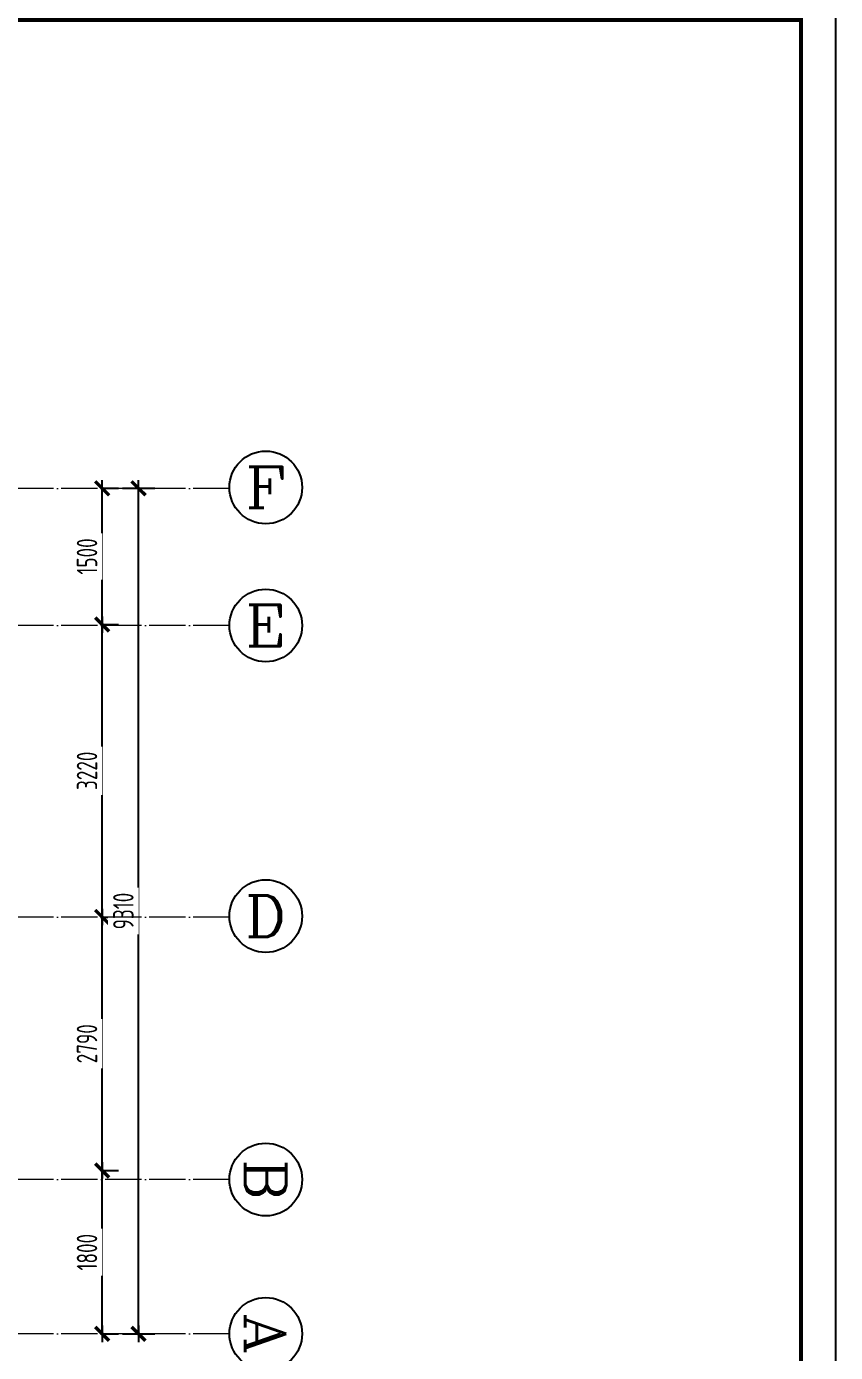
# Model space of a CAD drawing. Header units: inches. Extents: x -50945 to 250244, y -404780 to 18493.
# Drawn here: x 114207 to 123107, y -329924 to -315326 of the extents above; entities that cross this region are included whole.
import ezdxf
from ezdxf.enums import TextEntityAlignment as Align

# ---------------------------------------------------------------- set-up
doc = ezdxf.new("R2010")
doc.units = ezdxf.units.IN
doc.header["$MEASUREMENT"] = 0
doc.linetypes.add('DOTE', pattern=[2.42, 2, -0.2, 0.02, -0.2])
for name, color, linetype in [('15开关布置图-YJ', 2, 'Continuous'), ('AXIS', 1, 'Continuous'), ('AXIS_TEXT', 7, 'Continuous'), ('A图框', 7, 'Continuous'), ('D-ARCHI', 250, 'Continuous'), ('外标注', 50, 'Continuous')]:
    doc.layers.add(name, color=color, linetype=linetype)
doc.styles.add('_TCH_AXIS', font='COMPLEX', dxfattribs={"bigfont": 'GBCBIG'})
doc.styles.add('COMPLEX', font='COMPLEX')
doc.styles.add('HBA-DIMT', font='ARCHS.SHX', dxfattribs={"width": 0.8})
doc.dimstyles.new('HBA_40', dxfattribs={"dimscale": 50, "dimtxt": 2.5, "dimasz": 0.1, "dimexe": 2, "dimexo": 2.5, "dimgap": 0.6, "dimtad": 1, "dimdec": 0, "dimrnd": 5, "dimzin": 0, "dimtxsty": 'HBA-DIMT', "dimblk": 'HBA_DIMENSION_TICK', "dimblk1": 'HBA_DIMENSION_TICK', "dimblk2": 'HBA_DIMENSION_TICK', "dimcen": 0.125, "dimclrd": 44, "dimclre": 44, "dimclrt": 2, "dimadec": 0, "dimazin": 0, "dimtfac": 1, "dimtdec": 0, "dimtix": 1, "dimtmove": 1, "dimatfit": 3, "dimldrblk": 'HBA_Leader_Dot', "dimfxl": 0, "dimtvp": 1, "dimtfill": 1, "dimtolj": 1, "dimtzin": 0, "dimarcsym": 0})

# ---------------------------------------------------------------- blocks, each defined once
blk = doc.blocks.new('HBA_DIMENSION_TICK')
at = {"color": 0, "linetype": 'ByBlock'}
for p, q in [((-10, 0), (0, 0)), ((0, 0), (10, 0))]:
    blk.add_line(p, q, dxfattribs=at)
at = {"color": 50, "linetype": 'ByBlock'}
blk.add_solid([(-10, -7), (-7, -10), (7, 10), (10, 7)], dxfattribs=at)
blk = doc.blocks.new('*D799')
at = {"layer": 'Defpoints', "color": 0, "transparency": 16777216}
for p in [(114797, -327920), (115039, -327920), (114797, -329719)]:
    blk.add_point(p, dxfattribs=at)
at = {"layer": '外标注', "color": 44, "lineweight": -2, "transparency": 16777216}
for p, q in [((115022, -327920), (115219, -327920)), ((115039, -329710), (115039, -327929)), ((115022, -329719), (115219, -329719))]:
    blk.add_line(p, q, dxfattribs=at)
at = {"layer": '外标注', "color": 44, "lineweight": -2, "transparency": 16777216, "xscale": 9, "yscale": 9, "zscale": 9}
for p, rotation in [((115039, -327920), 90), ((115039, -329719), 270)]:
    blk.add_blockref('HBA_DIMENSION_TICK', p, dxfattribs=dict(at, rotation=rotation))
at = {"layer": '外标注', "color": 2, "transparency": 16777216, "insert": (114872, -328820), "char_height": 225, "attachment_point": 5, "rotation": 90, "style": 'HBA-DIMT', "bg_fill": 3, "box_fill_scale": 1.25, "bg_fill_color": 256, "bg_fill_true_color": 13158600, "bg_fill_transparency": 0}
blk.add_mtext('\\A1;1800', dxfattribs=at)
blk = doc.blocks.new('HBA_Leader_Dot')
at = {"color": 0, "linetype": 'ByBlock'}
blk.add_line((-5, 0), (-10, 0), dxfattribs=at)
at = {"color": 0, "linetype": 'ByBlock', "const_width": 5}
blk.add_lwpolyline([(-2.5, 0, 1), (2.5, 0, 1)], format="xyb", close=True, dxfattribs=at)
blk = doc.blocks.new('*D800')
at = {"layer": 'Defpoints', "color": 0, "transparency": 16777216}
for p in [(114797, -325130), (115039, -325130), (114797, -327920)]:
    blk.add_point(p, dxfattribs=at)
at = {"layer": '外标注', "color": 44, "lineweight": -2, "transparency": 16777216}
for p, q in [((115022, -325130), (115219, -325130)), ((115039, -327911), (115039, -325139)), ((115022, -327920), (115219, -327920))]:
    blk.add_line(p, q, dxfattribs=at)
at = {"layer": '外标注', "color": 44, "lineweight": -2, "transparency": 16777216, "xscale": 9, "yscale": 9, "zscale": 9}
for p, rotation in [((115039, -325130), 90), ((115039, -327920), 270)]:
    blk.add_blockref('HBA_DIMENSION_TICK', p, dxfattribs=dict(at, rotation=rotation))
at = {"layer": '外标注', "color": 2, "transparency": 16777216, "insert": (114872, -326525), "char_height": 225, "attachment_point": 5, "rotation": 90, "style": 'HBA-DIMT', "bg_fill": 3, "box_fill_scale": 1.25, "bg_fill_color": 256, "bg_fill_true_color": 13158600, "bg_fill_transparency": 0}
blk.add_mtext('\\A1;2790', dxfattribs=at)
blk = doc.blocks.new('*D801')
at = {"layer": 'Defpoints', "color": 0, "transparency": 16777216}
for p in [(114797, -321910), (115039, -321910), (114797, -325130)]:
    blk.add_point(p, dxfattribs=at)
at = {"layer": '外标注', "color": 44, "lineweight": -2, "transparency": 16777216}
for p, q in [((115022, -321910), (115219, -321910)), ((115039, -325121), (115039, -321919)), ((115022, -325130), (115219, -325130))]:
    blk.add_line(p, q, dxfattribs=at)
at = {"layer": '外标注', "color": 44, "lineweight": -2, "transparency": 16777216, "xscale": 9, "yscale": 9, "zscale": 9}
for p, rotation in [((115039, -321910), 90), ((115039, -325130), 270)]:
    blk.add_blockref('HBA_DIMENSION_TICK', p, dxfattribs=dict(at, rotation=rotation))
at = {"layer": '外标注', "color": 2, "transparency": 16777216, "insert": (114872, -323520), "char_height": 225, "attachment_point": 5, "rotation": 90, "style": 'HBA-DIMT', "bg_fill": 3, "box_fill_scale": 1.25, "bg_fill_color": 256, "bg_fill_true_color": 13158600, "bg_fill_transparency": 0}
blk.add_mtext('\\A1;3220', dxfattribs=at)
blk = doc.blocks.new('*D802')
at = {"layer": 'Defpoints', "color": 0, "transparency": 16777216}
for p in [(114797, -320410), (115039, -320410), (114797, -321910)]:
    blk.add_point(p, dxfattribs=at)
at = {"layer": '外标注', "color": 44, "lineweight": -2, "transparency": 16777216}
for p, q in [((115022, -320410), (115219, -320410)), ((115039, -321901), (115039, -320419)), ((115022, -321910), (115219, -321910))]:
    blk.add_line(p, q, dxfattribs=at)
at = {"layer": '外标注', "color": 44, "lineweight": -2, "transparency": 16777216, "xscale": 9, "yscale": 9, "zscale": 9}
for p, rotation in [((115039, -320410), 90), ((115039, -321910), 270)]:
    blk.add_blockref('HBA_DIMENSION_TICK', p, dxfattribs=dict(at, rotation=rotation))
at = {"layer": '外标注', "color": 2, "transparency": 16777216, "insert": (114872, -321160), "char_height": 225, "attachment_point": 5, "rotation": 90, "style": 'HBA-DIMT', "bg_fill": 3, "box_fill_scale": 1.25, "bg_fill_color": 256, "bg_fill_true_color": 13158600, "bg_fill_transparency": 0}
blk.add_mtext('\\A1;1500', dxfattribs=at)
blk = doc.blocks.new('*D803')
at = {"layer": 'Defpoints', "color": 0, "transparency": 16777216}
for p in [(115039, -320410), (115439, -320410), (115039, -329719)]:
    blk.add_point(p, dxfattribs=at)
at = {"layer": '外标注', "color": 44, "lineweight": -2, "transparency": 16777216}
for p, q in [((115264, -320410), (115619, -320410)), ((115439, -329710), (115439, -320419)), ((115264, -329719), (115619, -329719))]:
    blk.add_line(p, q, dxfattribs=at)
at = {"layer": '外标注', "color": 44, "lineweight": -2, "transparency": 16777216, "xscale": 9, "yscale": 9, "zscale": 9}
for p, rotation in [((115439, -320410), 90), ((115439, -329719), 270)]:
    blk.add_blockref('HBA_DIMENSION_TICK', p, dxfattribs=dict(at, rotation=rotation))
at = {"layer": '外标注', "color": 2, "transparency": 16777216, "insert": (115272, -325064), "char_height": 225, "attachment_point": 5, "rotation": 90, "style": 'HBA-DIMT', "bg_fill": 3, "box_fill_scale": 1.25, "bg_fill_color": 256, "bg_fill_true_color": 13158600, "bg_fill_transparency": 0}
blk.add_mtext('\\A1;9310', dxfattribs=at)
blk = doc.blocks.new('_AXISO')
blk.add_circle((0, 0), 0.5)
at = {"layer": 'AXIS_TEXT', "style": 'COMPLEX', "width": 1.041667}
blk.add_attdef('A', text='', height=0.56, dxfattribs=at).set_placement((-0.25, -0.28), (0.25, -0.28), align=Align.FIT)
blk = doc.blocks.new('gegeg')
at = {"layer": 'A图框'}
blk.add_lwpolyline([(162587, -39218), (162587, -60008), (133187, -60008), (133187, -39218)], close=True, dxfattribs=at)
at = {"layer": 'A图框', "const_width": 42}
blk.add_lwpolyline([(133537, -40125), (133537, -39568), (162237, -39568), (162237, -57908)], dxfattribs=at)

msp = doc.modelspace()

# ---------------------------------------------------------------- block references
at = {"layer": 'AXIS'}
ref = msp.add_blockref('_AXISO', (116838.67, -320400.16), dxfattribs=dict(at, xscale=800, yscale=800, zscale=800))
ref.add_attrib('A', 'F', dxfattribs={"layer": 'AXIS_TEXT', "height": 452.55, "style": '_TCH_AXIS', "width": 1.3125}).set_placement((116612.4, -320626.43), (117064.95, -320626.43), align=Align.FIT)
ref = msp.add_blockref('_AXISO', (116838.67, -321920.4), dxfattribs=dict(at, xscale=800, yscale=800, zscale=800))
ref.add_attrib('A', 'E', dxfattribs={"layer": 'AXIS_TEXT', "height": 452.55, "style": '_TCH_AXIS', "width": 1.3125}).set_placement((116612.4, -322146.67), (117064.95, -322146.67), align=Align.FIT)
ref = msp.add_blockref('_AXISO', (116838.67, -325120.17), dxfattribs=dict(at, xscale=800, yscale=800, zscale=800))
ref.add_attrib('A', 'D', dxfattribs={"layer": 'AXIS_TEXT', "height": 452.55, "style": '_TCH_AXIS', "width": 1.235294}).set_placement((116612.4, -325346.44), (117064.95, -325346.44), align=Align.FIT)
ref = msp.add_blockref('_AXISO', (116838.67, -328020.4), dxfattribs=dict(at, xscale=800, yscale=800, zscale=800, rotation=270))
ref.add_attrib('A', 'B', dxfattribs={"layer": 'AXIS_TEXT', "height": 452.55, "rotation": 270, "style": '_TCH_AXIS', "width": 1.235294}).set_placement((116612.4, -327794.13), (116612.4, -328246.67), align=Align.FIT)
ref = msp.add_blockref('_AXISO', (116838.67, -329718.73), dxfattribs=dict(at, xscale=800, yscale=800, zscale=800, rotation=270))
ref.add_attrib('A', 'A', dxfattribs={"layer": 'AXIS_TEXT', "height": 452.55, "rotation": 270, "style": '_TCH_AXIS', "width": 1.166667}).set_placement((116612.4, -329492.46), (116612.4, -329945.01), align=Align.FIT)

# ---------------------------------------------------------------- dimensions: what is measured, and where the dimension line sits
at = {"layer": '外标注'}
dim = msp.add_linear_dim(base=(115038.67, -327920.4), p1=(114796.89, -329718.73), p2=(114796.89, -327920.4), angle=270, dimstyle='HBA_40', override={"dimscale": 90, "dimfxl": 200, "dimfxlon": 1}, dxfattribs=at)
dim.commit()
dim.dimension.update_dxf_attribs({"geometry": '*D799', "text_midpoint": (114872.17, -328819.57)})

# ---------------------------------------------------------------- next in the draw order: dimensions: what is measured, and where the dimension line sits
dim = msp.add_linear_dim(base=(115038.67, -325130.4), p1=(114796.89, -327920.4), p2=(114796.89, -325130.4), angle=270, dimstyle='HBA_40', override={"dimscale": 90, "dimfxl": 200, "dimfxlon": 1}, dxfattribs=at)
dim.commit()
dim.dimension.update_dxf_attribs({"geometry": '*D800', "text_midpoint": (114872.17, -326525.4)})

# ---------------------------------------------------------------- next in the draw order: dimensions: what is measured, and where the dimension line sits
dim = msp.add_linear_dim(base=(115038.67, -321910.4), p1=(114796.89, -325130.4), p2=(114796.89, -321910.4), angle=270, dimstyle='HBA_40', override={"dimscale": 90, "dimfxl": 200, "dimfxlon": 1}, dxfattribs=at)
dim.commit()
dim.dimension.update_dxf_attribs({"geometry": '*D801', "text_midpoint": (114872.17, -323520.4)})

# ---------------------------------------------------------------- next in the draw order: dimensions: what is measured, and where the dimension line sits
dim = msp.add_linear_dim(base=(115038.67, -320410.16), p1=(114796.89, -321910.4), p2=(114796.89, -320410.16), angle=270, dimstyle='HBA_40', override={"dimscale": 90, "dimfxl": 200, "dimfxlon": 1}, dxfattribs=at)
dim.commit()
dim.dimension.update_dxf_attribs({"geometry": '*D802', "text_midpoint": (114872.17, -321160.28)})

# ---------------------------------------------------------------- next in the draw order: dimensions: what is measured, and where the dimension line sits
dim = msp.add_linear_dim(base=(115438.67, -320410.16), p1=(115038.67, -329718.73), p2=(115038.67, -320410.16), angle=90, dimstyle='HBA_40', override={"dimscale": 90, "dimfxl": 200, "dimfxlon": 1}, dxfattribs=at)
dim.commit()
dim.dimension.update_dxf_attribs({"geometry": '*D803', "text_midpoint": (115272.17, -325064.44)})

# ---------------------------------------------------------------- next in the draw order: linework, layer by layer
at = {"layer": 'D-ARCHI', "color": 251, "linetype": 'DOTE', "lineweight": 5, "ltscale": 200}
for p, q in [((116438.67, -320410.16), (96111.41, -320410.16)), ((116438.67, -321920.4), (96098.67, -321920.4)), ((116438.67, -325130.4), (96111.41, -325130.4)), ((116438.67, -328020.4), (96111.41, -328020.4)), ((116438.67, -329718.73), (96111.41, -329718.73))]:
    msp.add_line(p, q, dxfattribs=at)

# ---------------------------------------------------------------- next in the draw order: block references
at = {"layer": '15开关布置图-YJ', "color": 2, "xscale": 1.081091401797356, "yscale": 1.081091401797356, "zscale": 1.081091401797356}
msp.add_blockref('gegeg', (-52664.31, -272478.19), dxfattribs=at)

doc.saveas('drawing.dxf')
